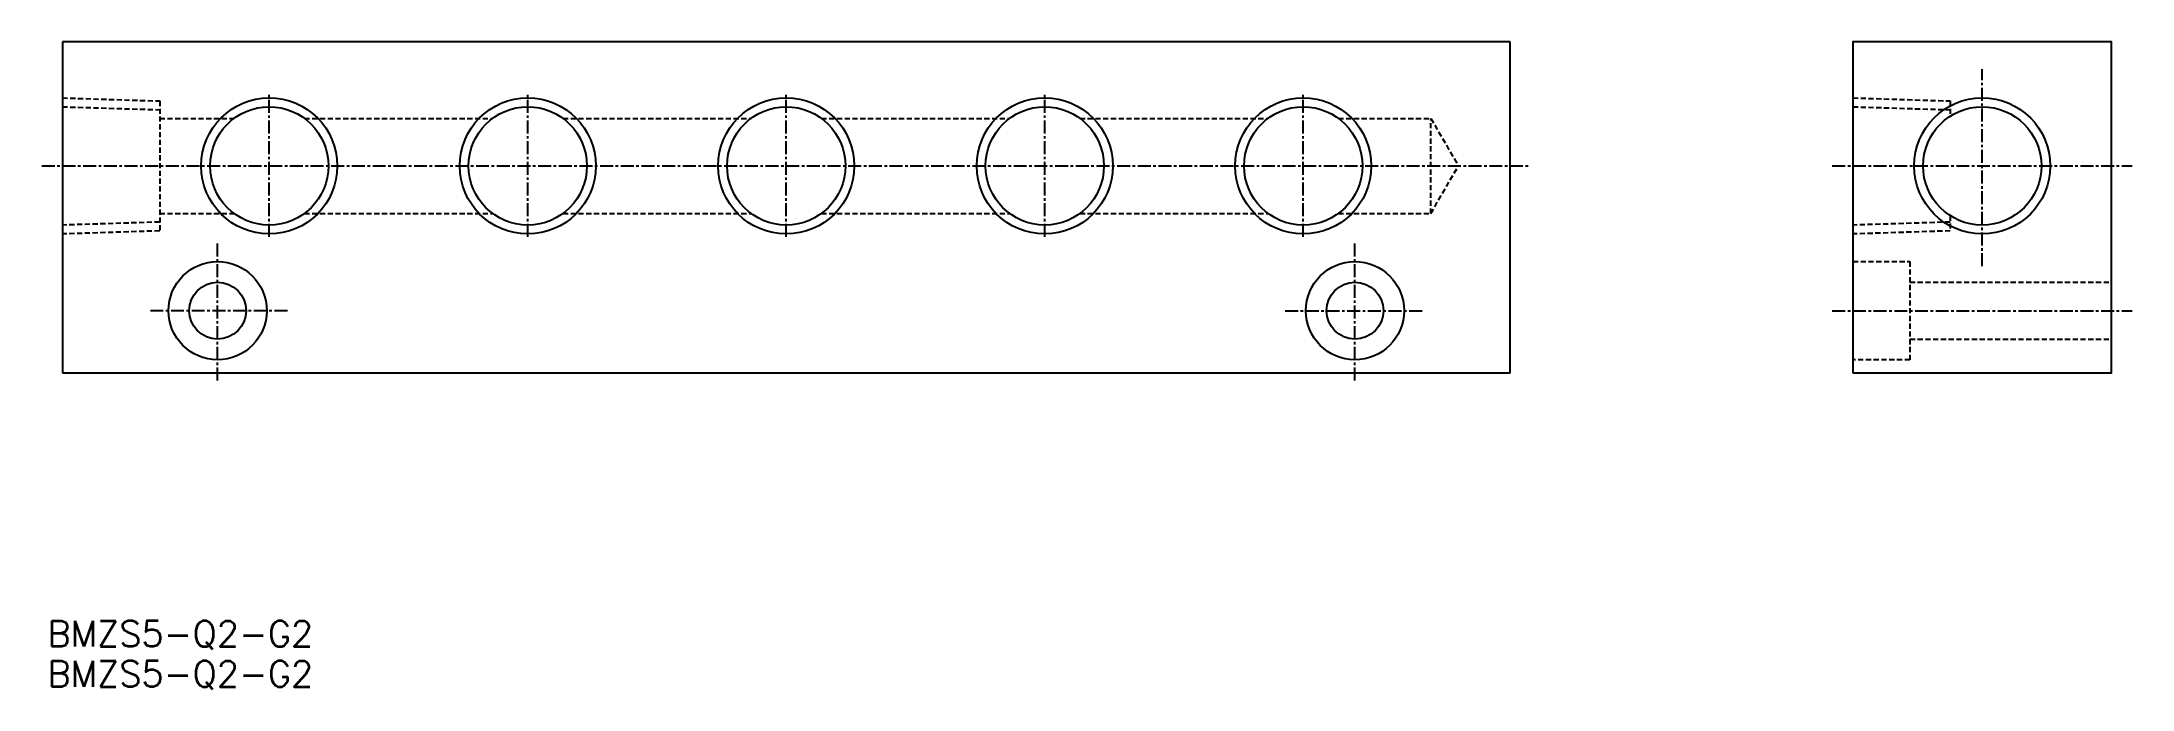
# Model space of a CAD drawing. Extents: x 90 to 292, y 58 to 121.
import ezdxf
from ezdxf.enums import TextEntityAlignment as Align

# ---------------------------------------------------------------- set-up
doc = ezdxf.new("R2010")
doc.units = 0
doc.linetypes.add('CENTER', pattern=[2, 1.25, -0.25, 0.25, -0.25])
doc.linetypes.add('DASHED', pattern=[0.75, 0.5, -0.25])
doc.layers.get('0').update_dxf_attribs({"linetype": 'CONTINUOUS'})
doc.layers.add('CENTER', color=1, linetype='CENTER')
doc.styles.get("Standard").update_dxf_attribs({"font": 'txt.shx', "bigfont": 'extfont.shx'})

msp = doc.modelspace()

# ---------------------------------------------------------------- linework, layer by layer
at = {"color": 7, "linetype": 'CONTINUOUS'}
for p, q in [((232, 121), (92, 121)), ((92, 121), (92, 89)), ((232, 89), (232, 121)), ((92, 89), (232, 89))]:
    msp.add_line(p, q, dxfattribs=at)
at = {"color": 3, "linetype": 'DASHED'}
for p, q in [((92, 115.58), (101.4, 115.28)), ((101.4, 115.28), (101.4, 102.72)), ((265.17, 115.58), (274.57, 115.28)), ((274.57, 115.28), (274.57, 113.81)), ((92, 114.72), (101.4, 114.43)), ((101.4, 113.6), (108.6, 113.6)), ((115.4, 113.6), (133.6, 113.6)), ((140.4, 113.6), (158.6, 113.6)), ((165.4, 113.6), (183.6, 113.6)), ((190.4, 113.6), (208.6, 113.6)), ((215.4, 113.6), (224.34, 113.6)), ((224.34, 113.6), (227, 109)), ((224.34, 104.4), (224.34, 113.6)), ((265.17, 114.72), (274.57, 114.43)), ((224.34, 104.4), (227, 109)), ((101.4, 103.57), (92, 103.28)), ((101.4, 104.4), (108.6, 104.4)), ((115.4, 104.4), (133.6, 104.4)), ((140.4, 104.4), (158.6, 104.4)), ((165.4, 104.4), (183.6, 104.4)), ((190.4, 104.4), (208.6, 104.4)), ((215.4, 104.4), (224.34, 104.4)), ((274.57, 103.57), (265.17, 103.28)), ((274.57, 104.19), (274.57, 102.72)), ((101.4, 102.72), (92, 102.42)), ((274.57, 102.72), (265.17, 102.42)), ((265.17, 99.75), (270.67, 99.75)), ((270.67, 99.75), (270.67, 90.25)), ((270.67, 97.75), (290.17, 97.75)), ((270.67, 92.25), (290.17, 92.25)), ((270.67, 90.25), (265.17, 90.25))]:
    msp.add_line(p, q, dxfattribs=at)
at = {"color": 7, "linetype": 'CONTINUOUS'}
msp.add_lwpolyline([(265.17, 89), (290.17, 89), (290.17, 121), (265.17, 121)], close=True, dxfattribs=at)
at = {"color": 3, "linetype": 'CONTINUOUS'}
for centre in [(112, 109), (137, 109), (162, 109), (187, 109), (212, 109), (277.67, 109)]:
    msp.add_circle(centre, 6.58, dxfattribs=at)
at = {"color": 7, "linetype": 'CONTINUOUS'}
for centre, radius in [((112, 109), 5.72), ((137, 109), 5.72), ((162, 109), 5.72), ((187, 109), 5.72), ((212, 109), 5.72), ((277.67, 109), 5.72), ((107, 95), 4.75), ((217, 95), 4.75), ((107, 95), 2.75), ((217, 95), 2.75)]:
    msp.add_circle(centre, radius, dxfattribs=at)
at = {"layer": 'CENTER', "color": 1, "linetype": 'CENTER'}
for p, q in [((277.67, 99.3), (277.67, 118.35)), ((112, 102.14), (112, 115.86)), ((137, 102.14), (137, 115.86)), ((137, 102.14), (137, 115.86)), ((162, 102.14), (162, 115.86)), ((162, 102.14), (162, 115.86)), ((187, 102.14), (187, 115.86)), ((212, 102.14), (212, 115.86)), ((90, 109), (234, 109)), ((263.17, 109), (292.17, 109)), ((107, 88.25), (107, 101.75)), ((217, 88.25), (217, 101.75)), ((113.75, 95), (100.25, 95)), ((210.25, 95), (223.75, 95)), ((263.17, 95), (292.17, 95))]:
    msp.add_line(p, q, dxfattribs=at)

# ---------------------------------------------------------------- texts
at = {"color": 7, "linetype": 'CONTINUOUS'}
for p in [(90.53, 63.77), (90.53, 59.9)]:
    msp.add_text('BMZS5-Q2-G2', height=2.5, dxfattribs=at).set_placement(p, align=Align.MIDDLE_LEFT)

doc.saveas('drawing.dxf')
